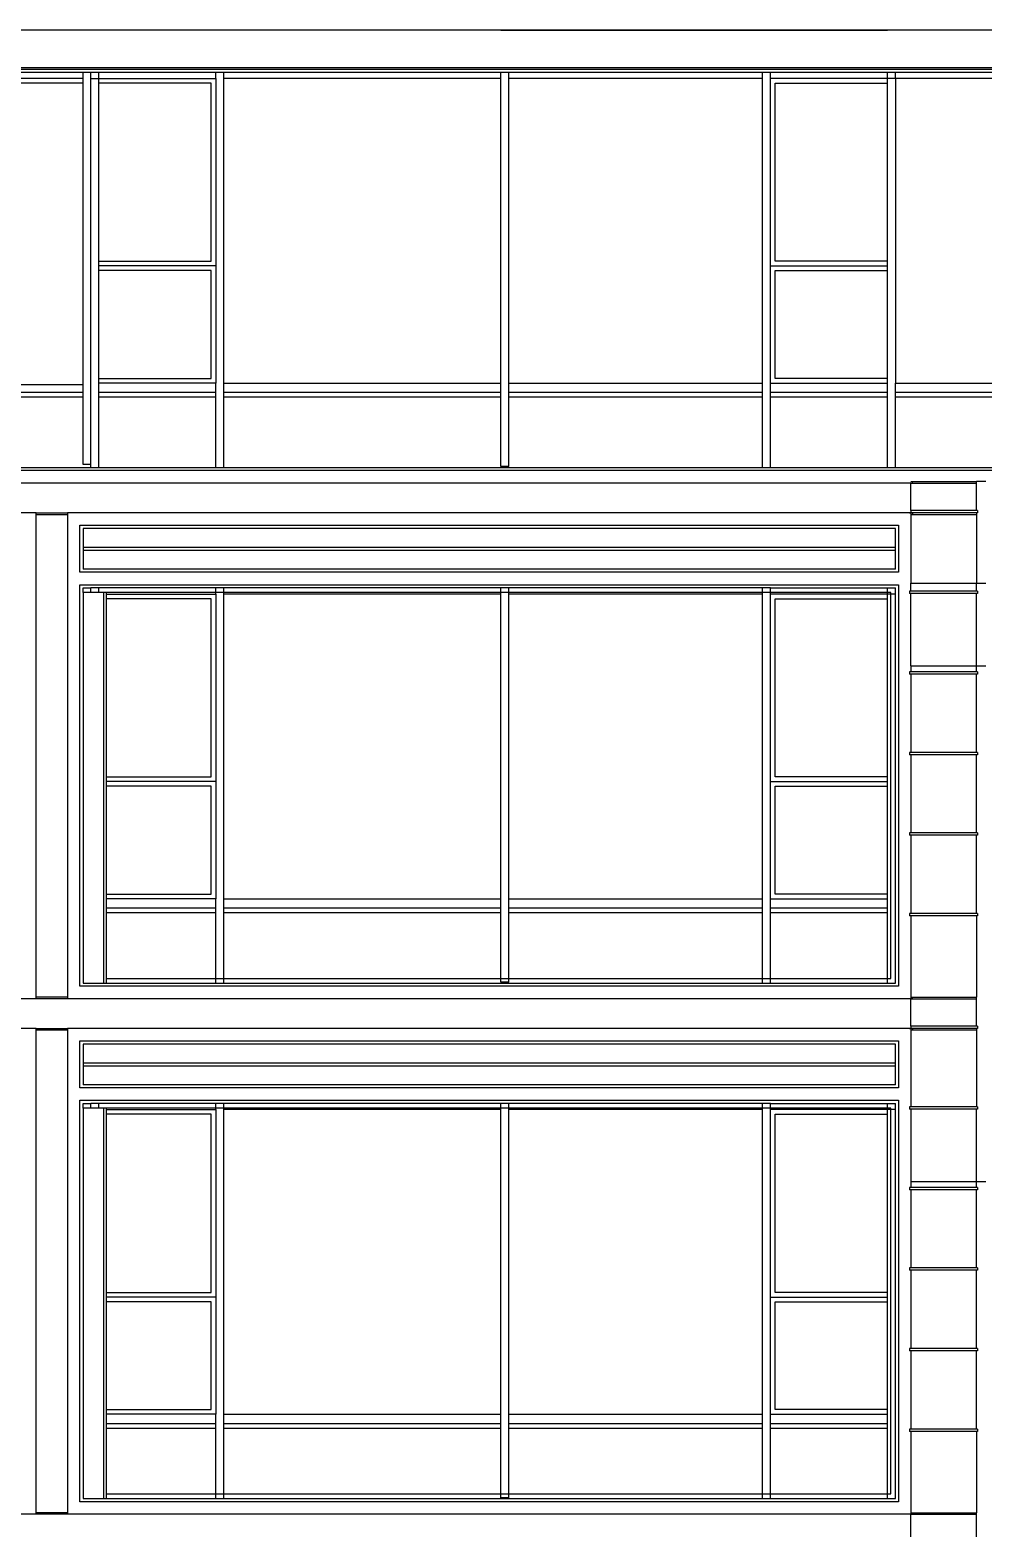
# Model space of a CAD drawing. Extents: x -311 to 61613, y 0 to 58400.
# Drawn here: x 20960 to 27061, y 36512 to 46100 of the extents above; entities that cross this region are included whole.
import ezdxf

# ---------------------------------------------------------------- set-up
doc = ezdxf.new("R2010")
doc.units = 0
doc.header["$LTSCALE"] = 1000
doc.header["$MEASUREMENT"] = 0
doc.layers.add('AD-AREA-OUTL', color=31, linetype='Continuous')

msp = doc.modelspace()

# ---------------------------------------------------------------- linework, layer by layer
at = {"layer": 'AD-AREA-OUTL', "color": 252}
for p, q in [((20749.7, 46100.4), (21299.6, 46100.4)), ((21299.6, 46100), (20749.7, 46100)), ((21299.6, 46100.4), (21349.7, 46100.4)), ((21299.6, 46100), (21299.6, 46100.4)), ((21349.7, 46100), (21299.6, 46100)), ((21349.7, 46100.4), (21399.8, 46100.4)), ((21349.7, 46100), (21349.7, 46100.4)), ((21399.8, 46100), (21349.7, 46100)), ((21399.8, 46100.4), (22149.8, 46100.4)), ((21399.8, 46100), (21399.8, 46100.4)), ((22149.8, 46100), (21399.8, 46100)), ((22149.8, 46100.4), (22199.9, 46100.4)), ((22149.8, 46100), (22149.8, 46100.4)), ((22199.9, 46100), (22149.8, 46100)), ((22199.9, 46100.4), (23974.8, 46100)), ((22199.9, 46100), (22199.9, 46100.4)), ((23974.8, 46100), (22199.9, 46100)), ((23974.8, 46100), (24024.9, 46100)), ((24024.9, 46100), (23974.8, 46100)), ((23974.8, 46100), (23974.8, 46100)), ((24024.9, 46100), (25649.8, 46100)), ((25649.8, 46100), (24024.9, 46100)), ((24024.9, 46100), (24024.9, 46100)), ((25649.8, 46100), (25699.8, 46100)), ((25699.8, 46100), (25649.8, 46100)), ((25649.8, 46100), (25649.8, 46100)), ((25699.8, 46100), (26449.9, 46100)), ((26449.9, 46100), (25699.8, 46100)), ((25699.8, 46100), (25699.8, 46100)), ((26449.9, 46100), (26449.9, 46100)), ((26500, 46100), (26449.9, 46100)), ((26500, 46100), (26500, 46100)), ((27599.9, 46100), (26500, 46100)), ((18157.4, 45860.1), (30749.5, 45860.1)), ((18232.2, 45849.5), (30749.5, 45849.5)), ((20749.7, 45829.4), (21299.6, 45829.4)), ((21299.6, 45790.3), (20749.7, 45790.3)), ((21299.6, 45759.6), (20749.7, 45759.6)), ((21299.6, 45829.4), (21349.7, 45829.4)), ((21299.6, 45790.3), (21299.6, 45829.4)), ((21299.6, 45759.6), (21299.6, 45790.3)), ((21299.6, 43830.2), (21299.6, 45759.6)), ((21349.7, 45829.4), (21399.8, 45829.4)), ((21349.7, 45790.3), (21349.7, 45829.4)), ((21349.7, 43320.1), (21349.7, 45790.3)), ((21349.7, 45790.3), (21399.8, 45790.3)), ((21399.8, 45829.4), (22149.8, 45829.4)), ((21399.8, 45790.3), (21399.8, 45829.4)), ((21399.8, 45760.3), (21399.8, 45790.3)), ((21399.8, 45790.3), (22149.8, 45790.3)), ((21399.8, 44620.1), (21399.8, 45760.3)), ((22119.9, 45760.3), (21399.8, 45760.3)), ((22119.9, 44620.1), (22119.9, 45760.3)), ((22149.8, 45829.4), (22199.9, 45829.4)), ((22149.8, 45790.3), (22149.8, 45829.4)), ((22149.8, 45790.3), (22149.8, 44590.1)), ((22199.9, 45829.4), (23974.8, 45829.4)), ((22199.9, 45790.3), (22199.9, 45829.4)), ((22199.9, 43840.1), (22199.9, 45790.3)), ((23974.8, 45790.3), (22199.9, 45790.3)), ((23974.8, 45829.4), (24024.9, 45829.4)), ((23974.8, 45790.3), (23974.8, 45829.4)), ((23974.8, 43840.1), (23974.8, 45790.3)), ((24024.9, 45829.4), (25649.8, 45829.4)), ((24024.9, 45790.3), (24024.9, 45829.4)), ((24024.9, 43840.1), (24024.9, 45790.3)), ((25649.8, 45790.3), (24024.9, 45790.3)), ((25649.8, 45829.4), (25699.8, 45829.4)), ((25649.8, 45790.3), (25649.8, 45829.4)), ((25649.8, 43840.1), (25649.8, 45790.3)), ((25699.8, 45829.4), (26449.9, 45829.4)), ((25699.8, 45790.3), (25699.8, 45829.4)), ((25699.8, 44590.1), (25699.8, 45790.3)), ((26449.9, 45790.3), (25699.8, 45790.3)), ((25729.8, 45760.3), (26449.9, 45760.3)), ((25729.8, 44620.1), (25729.8, 45760.3)), ((26449.9, 45829.4), (26500, 45829.4)), ((26449.9, 45790.3), (26449.9, 45829.4)), ((26449.9, 45760.3), (26449.9, 45790.3)), ((26500, 45790.3), (26449.9, 45790.3)), ((26449.9, 44620.1), (26449.9, 45760.3)), ((26500, 45829.4), (27599.9, 45829.4)), ((26500, 45790.3), (26500, 45829.4)), ((26500, 45790.3), (26500, 43840.1)), ((27599.9, 45790.3), (26500, 45790.3)), ((21399.8, 44590.1), (21399.8, 44620.1)), ((21399.8, 44620.1), (22119.9, 44620.1)), ((21399.8, 44560.1), (21399.8, 44590.1)), ((22149.8, 44590.1), (21399.8, 44590.1)), ((22149.8, 44590.1), (22149.8, 43840.1)), ((25699.8, 43840.1), (25699.8, 44590.1)), ((25699.8, 44590.1), (26449.9, 44590.1)), ((26449.9, 44620.1), (25729.8, 44620.1)), ((26449.9, 44590.1), (26449.9, 44620.1)), ((26449.9, 44560.1), (26449.9, 44590.1)), ((21399.8, 43870.1), (21399.8, 44560.1)), ((22119.9, 44560.1), (21399.8, 44560.1)), ((22119.9, 43870.1), (22119.9, 44560.1)), ((25729.8, 44560.1), (26449.9, 44560.1)), ((25729.8, 43870.1), (25729.8, 44560.1)), ((26449.9, 43870.1), (26449.9, 44560.1)), ((20749.7, 43830.2), (21299.6, 43830.2)), ((21299.6, 43780.1), (21299.6, 43830.2)), ((21399.8, 43840.1), (21399.8, 43870.1)), ((21399.8, 43870.1), (22119.9, 43870.1)), ((21399.8, 43780.1), (21399.8, 43840.1)), ((22149.8, 43840.1), (21399.8, 43840.1)), ((22149.8, 43780.1), (22149.8, 43840.1)), ((22199.9, 43780.1), (22199.9, 43840.1)), ((22199.9, 43840.1), (23974.8, 43840.1)), ((23974.8, 43780.1), (23974.8, 43840.1)), ((24024.9, 43780.1), (24024.9, 43840.1)), ((24024.9, 43840.1), (25649.8, 43840.1)), ((25649.8, 43780.1), (25649.8, 43840.1)), ((25699.8, 43780.1), (25699.8, 43840.1)), ((25699.8, 43840.1), (26449.9, 43840.1)), ((26449.9, 43870.1), (25729.8, 43870.1)), ((26449.9, 43840.1), (26449.9, 43870.1)), ((26449.9, 43780.1), (26449.9, 43840.1)), ((26500, 43780.1), (26500, 43840.1)), ((26500, 43840.1), (27599.9, 43840.1)), ((21299.6, 43780.1), (20749.7, 43780.1)), ((21299.6, 43750.2), (20749.7, 43750.2)), ((21299.6, 43750.2), (21299.6, 43780.1)), ((21299.6, 43320.1), (21299.6, 43750.2)), ((21399.8, 43750.2), (21399.8, 43780.1)), ((22149.8, 43780.1), (21399.8, 43780.1)), ((21399.8, 43300), (21399.8, 43750.2)), ((22149.8, 43750.2), (21399.8, 43750.2)), ((22149.8, 43750.2), (22149.8, 43780.1)), ((22149.8, 43300), (22149.8, 43750.2)), ((22199.9, 43750.2), (22199.9, 43780.1)), ((23974.8, 43780.1), (22199.9, 43780.1)), ((22199.9, 43300), (22199.9, 43750.2)), ((23974.8, 43750.2), (22199.9, 43750.2)), ((23974.8, 43750.2), (23974.8, 43780.1)), ((23974.8, 43306.4), (23974.8, 43750.2)), ((24024.9, 43750.2), (24024.9, 43780.1)), ((25649.8, 43780.1), (24024.9, 43780.1)), ((24024.9, 43306.4), (24024.9, 43750.2)), ((25649.8, 43750.2), (24024.9, 43750.2)), ((25649.8, 43750.2), (25649.8, 43780.1)), ((25649.8, 43300), (25649.8, 43750.2)), ((25699.8, 43750.2), (25699.8, 43780.1)), ((26449.9, 43780.1), (25699.8, 43780.1)), ((25699.8, 43300), (25699.8, 43750.2)), ((26449.9, 43750.2), (25699.8, 43750.2)), ((26449.9, 43750.2), (26449.9, 43780.1)), ((26449.9, 43300), (26449.9, 43750.2)), ((26500, 43750.2), (26500, 43780.1)), ((27599.9, 43780.1), (26500, 43780.1)), ((26500, 43300), (26500, 43750.2)), ((27599.9, 43750.2), (26500, 43750.2)), ((30749.5, 43280.3), (18232.2, 43280.3)), ((20749.7, 43300), (21349.7, 43300)), ((21349.7, 43320.1), (21299.6, 43320.1)), ((21349.7, 43300), (21349.7, 43320.1)), ((21349.7, 43300), (21399.8, 43300)), ((21399.8, 43300), (22149.8, 43300)), ((22149.8, 43300), (22199.9, 43300)), ((22199.9, 43300), (25649.8, 43300)), ((24024.9, 43306.4), (23974.8, 43306.4)), ((25649.8, 43300), (25699.8, 43300)), ((25699.8, 43300), (26449.9, 43300)), ((26449.9, 43300), (26500, 43300)), ((26500, 43300), (27599.9, 43300)), ((26599.8, 43200.2), (18152.2, 43200.2)), ((26599.8, 43210), (26609.7, 43210)), ((26599.8, 43200.2), (26609.7, 43200.2)), ((26599.8, 43024.1), (26599.8, 43200.2)), ((26609.7, 43210), (27019.9, 43210)), ((26609.7, 43200.2), (26609.7, 43210)), ((26609.7, 43200.2), (27019.9, 43200.2)), ((27079.9, 43210), (27019.9, 43210)), ((27019.9, 43200.2), (27019.9, 43210)), ((27019.9, 43024.1), (27019.9, 43200.2)), ((20999.8, 43010), (18157.4, 43010)), ((20999.8, 43010), (21199.8, 43010)), ((20999.8, 43000.1), (20999.8, 43010)), ((20999.8, 39910.2), (20999.8, 43000.1)), ((20999.8, 43000.1), (21199.8, 43000.1)), ((26589.9, 43010), (21199.8, 43010)), ((21199.8, 43010), (21199.8, 43000.1)), ((21199.8, 43000.1), (21199.8, 39910.2)), ((26589.9, 43010), (26599.8, 43010)), ((26589.9, 43010), (26589.9, 43009.3)), ((26599.8, 43009.3), (26589.9, 43009.3)), ((26599.8, 43024.1), (26599.8, 43010)), ((27019.9, 43024.1), (26599.8, 43024.1)), ((26609.7, 43009.3), (26599.8, 43009.3)), ((26599.8, 43009.3), (26599.8, 43000.1)), ((26599.8, 43000.1), (26609.7, 43000.1)), ((26599.8, 43000.1), (26599.8, 42560.2)), ((27019.9, 43009.3), (26609.7, 43009.3)), ((26609.7, 43009.3), (26609.7, 43000.1)), ((26609.7, 43000.1), (27019.9, 43000.1)), ((27025.2, 43024.1), (27019.9, 43024.1)), ((27025.2, 43009.3), (27019.9, 43009.3)), ((27019.9, 43009.3), (27019.9, 43000.1)), ((27019.9, 43000.1), (27019.9, 42560.2)), ((27025.2, 43024.1), (27025.2, 43009.3)), ((21279.9, 42630.1), (21279.9, 42929.9)), ((21279.9, 42929.9), (26519.7, 42929.9)), ((21299.6, 42910.2), (21299.6, 42790.2)), ((26500, 42910.2), (21299.6, 42910.2)), ((26500, 42790.2), (26500, 42910.2)), ((26519.7, 42929.9), (26519.7, 42630.1)), ((21299.6, 42790.2), (21299.6, 42770.1)), ((21299.6, 42790.2), (26500, 42790.2)), ((21299.6, 42770.1), (26500, 42770.1)), ((21299.6, 42770.1), (21299.6, 42650.2)), ((26500, 42770.1), (26500, 42790.2)), ((26500, 42650.2), (26500, 42770.1)), ((26519.7, 42630.1), (21279.9, 42630.1)), ((26500, 42650.2), (21299.6, 42650.2)), ((21279.9, 42550), (26519.7, 42550)), ((21279.9, 39980), (21279.9, 42550)), ((21299.6, 42530.2), (21349.7, 42530.2)), ((21299.6, 42500.3), (21299.6, 42530.2)), ((21299.6, 42500.3), (21299.6, 40000.1)), ((21349.7, 42500.3), (21299.6, 42500.3)), ((21399.8, 42530.2), (21349.7, 42530.2)), ((21349.7, 42500.3), (21349.7, 42530.2)), ((21399.8, 42500.3), (21349.7, 42500.3)), ((22149.8, 42530.2), (21399.8, 42530.2)), ((21399.8, 42500.3), (21399.8, 42530.2)), ((21429.8, 42500.3), (21399.8, 42500.3)), ((21429.8, 42500.3), (21429.8, 40000.1)), ((21449.9, 42500.3), (21429.8, 42500.3)), ((22149.8, 42500.3), (21449.9, 42500.3)), ((21449.9, 42490), (21449.9, 42500.3)), ((21449.9, 42460), (21449.9, 42490)), ((21449.9, 42490), (22149.8, 42490)), ((22199.9, 42530.2), (22149.8, 42530.2)), ((22149.8, 42500.3), (22149.8, 42530.2)), ((22199.9, 42500.3), (22149.8, 42500.3)), ((22149.8, 42490), (22149.8, 42500.3)), ((22149.8, 42490), (22149.8, 41290.2)), ((23974.8, 42530.2), (22199.9, 42530.2)), ((22199.9, 42500.3), (22199.9, 42530.2)), ((23974.8, 42500.3), (22199.9, 42500.3)), ((22199.9, 42490), (22199.9, 42500.3)), ((22199.9, 40540.2), (22199.9, 42490)), ((23974.8, 42490), (22199.9, 42490)), ((23974.8, 42500.3), (23974.8, 42530.2)), ((24024.9, 42530.2), (23974.8, 42530.2)), ((24024.9, 42500.3), (23974.8, 42500.3)), ((23974.8, 42490), (23974.8, 42500.3)), ((23974.8, 40540.2), (23974.8, 42490)), ((24024.9, 42500.3), (24024.9, 42530.2)), ((25649.8, 42530.2), (24024.9, 42530.2)), ((25649.8, 42500.3), (24024.9, 42500.3)), ((24024.9, 42490), (24024.9, 42500.3)), ((24024.9, 40540.2), (24024.9, 42490)), ((25649.8, 42490), (24024.9, 42490)), ((25699.8, 42530.2), (25649.8, 42530.2)), ((25649.8, 42500.3), (25649.8, 42530.2)), ((25699.8, 42500.3), (25649.8, 42500.3)), ((25649.8, 42490), (25649.8, 42500.3)), ((25649.8, 40540.2), (25649.8, 42490)), ((25699.8, 42530.2), (26449.9, 42530.2)), ((25699.8, 42500.3), (25699.8, 42530.2)), ((26449.9, 42500.3), (25699.8, 42500.3)), ((25699.8, 42490), (25699.8, 42500.3)), ((25699.8, 41290.2), (25699.8, 42490)), ((26449.9, 42490), (25699.8, 42490)), ((26449.9, 42530.2), (26500, 42530.2)), ((26449.9, 42500.3), (26449.9, 42530.2)), ((26470, 42500.3), (26449.9, 42500.3)), ((26449.9, 42490), (26449.9, 42500.3)), ((26449.9, 42460), (26449.9, 42490)), ((26470, 42490), (26449.9, 42490)), ((26470, 42490), (26470, 42500.3)), ((26500, 42490), (26470, 42490)), ((26470, 40030.1), (26470, 42490)), ((26500, 42490), (26500, 42530.2)), ((26500, 40000.1), (26500, 42490)), ((26519.7, 42550), (26519.7, 39980)), ((26599.8, 42508.4), (26589.9, 42508.4)), ((26589.9, 42508.4), (26589.9, 42493.6)), ((26599.8, 42493.6), (26589.9, 42493.6)), ((26599.8, 42508.4), (26599.8, 42560.2)), ((26599.8, 42560.2), (27019.9, 42560.2)), ((27019.9, 42508.4), (26599.8, 42508.4)), ((27019.9, 42493.6), (26599.8, 42493.6)), ((26599.8, 42030), (26599.8, 42493.6)), ((27019.9, 42508.4), (27019.9, 42560.2)), ((27019.9, 42560.2), (27079.9, 42560.2)), ((27025.2, 42508.4), (27019.9, 42508.4)), ((27025.2, 42493.6), (27019.9, 42493.6)), ((27019.9, 42030), (27019.9, 42493.6)), ((27025.2, 42508.4), (27025.2, 42493.6)), ((21449.9, 41320.2), (21449.9, 42460)), ((22119.9, 42460), (21449.9, 42460)), ((22119.9, 41320.2), (22119.9, 42460)), ((25729.8, 42460), (26449.9, 42460)), ((25729.8, 41320.2), (25729.8, 42460)), ((26449.9, 41320.2), (26449.9, 42460)), ((26599.8, 42030), (27019.9, 42030)), ((26599.8, 42030), (26599.8, 41992.6)), ((27019.9, 41992.6), (27019.9, 42030)), ((27019.9, 42030), (27079.9, 42030)), ((26599.8, 41992.6), (26589.9, 41992.6)), ((26589.9, 41992.6), (26589.9, 41977.4)), ((26599.8, 41977.4), (26589.9, 41977.4)), ((27019.9, 41992.6), (26599.8, 41992.6)), ((27019.9, 41977.4), (26599.8, 41977.4)), ((26599.8, 41977.4), (26599.8, 41476.8)), ((27025.2, 41992.6), (27019.9, 41992.6)), ((27025.2, 41977.4), (27019.9, 41977.4)), ((27019.9, 41476.8), (27019.9, 41977.4)), ((27025.2, 41992.6), (27025.2, 41977.4)), ((26599.8, 41476.8), (26589.9, 41476.8)), ((26589.9, 41476.8), (26589.9, 41461.7)), ((26599.8, 41461.7), (26589.9, 41461.7)), ((27019.9, 41476.8), (26599.8, 41476.8)), ((27019.9, 41461.7), (26599.8, 41461.7)), ((26599.8, 41461.7), (26599.8, 40961.1)), ((27025.2, 41476.8), (27019.9, 41476.8)), ((27025.2, 41461.7), (27019.9, 41461.7)), ((27019.9, 40961.1), (27019.9, 41461.7)), ((27025.2, 41476.8), (27025.2, 41461.7)), ((21449.9, 41290.2), (21449.9, 41320.2)), ((21449.9, 41320.2), (22119.9, 41320.2)), ((21449.9, 41260.2), (21449.9, 41290.2)), ((22149.8, 41290.2), (21449.9, 41290.2)), ((21449.9, 40570.2), (21449.9, 41260.2)), ((22119.9, 41260.2), (21449.9, 41260.2)), ((22119.9, 40570.2), (22119.9, 41260.2)), ((22149.8, 41290.2), (22149.8, 40540.2)), ((25699.8, 40540.2), (25699.8, 41290.2)), ((25699.8, 41290.2), (26449.9, 41290.2)), ((26449.9, 41320.2), (25729.8, 41320.2)), ((25729.8, 41260.2), (26449.9, 41260.2)), ((25729.8, 40570.2), (25729.8, 41260.2)), ((26449.9, 41290.2), (26449.9, 41320.2)), ((26449.9, 41260.2), (26449.9, 41290.2)), ((26449.9, 40570.2), (26449.9, 41260.2)), ((26599.8, 40961.1), (26589.9, 40961.1)), ((26589.9, 40961.1), (26589.9, 40945.9)), ((26599.8, 40945.9), (26589.9, 40945.9)), ((27019.9, 40961.1), (26599.8, 40961.1)), ((27019.9, 40945.9), (26599.8, 40945.9)), ((26599.8, 40945.9), (26599.8, 40445)), ((27025.2, 40961.1), (27019.9, 40961.1)), ((27025.2, 40945.9), (27019.9, 40945.9)), ((27019.9, 40445), (27019.9, 40945.9)), ((27025.2, 40961.1), (27025.2, 40945.9)), ((21449.9, 40540.2), (21449.9, 40570.2)), ((21449.9, 40570.2), (22119.9, 40570.2)), ((26449.9, 40570.2), (25729.8, 40570.2)), ((26449.9, 40540.2), (26449.9, 40570.2)), ((21449.9, 40480.2), (21449.9, 40540.2)), ((22149.8, 40540.2), (21449.9, 40540.2)), ((21449.9, 40450.3), (21449.9, 40480.2)), ((22149.8, 40480.2), (21449.9, 40480.2)), ((22149.8, 40480.2), (22149.8, 40540.2)), ((22149.8, 40450.3), (22149.8, 40480.2)), ((22199.9, 40480.2), (22199.9, 40540.2)), ((22199.9, 40540.2), (23974.8, 40540.2)), ((22199.9, 40450.3), (22199.9, 40480.2)), ((23974.8, 40480.2), (22199.9, 40480.2)), ((23974.8, 40480.2), (23974.8, 40540.2)), ((23974.8, 40450.3), (23974.8, 40480.2)), ((24024.9, 40480.2), (24024.9, 40540.2)), ((24024.9, 40540.2), (25649.8, 40540.2)), ((24024.9, 40450.3), (24024.9, 40480.2)), ((25649.8, 40480.2), (24024.9, 40480.2)), ((25649.8, 40480.2), (25649.8, 40540.2)), ((25649.8, 40450.3), (25649.8, 40480.2)), ((25699.8, 40480.2), (25699.8, 40540.2)), ((25699.8, 40540.2), (26449.9, 40540.2)), ((25699.8, 40450.3), (25699.8, 40480.2)), ((26449.9, 40480.2), (25699.8, 40480.2)), ((26449.9, 40480.2), (26449.9, 40540.2)), ((26449.9, 40450.3), (26449.9, 40480.2)), ((21449.9, 40030.1), (21449.9, 40450.3)), ((22149.8, 40450.3), (21449.9, 40450.3)), ((22149.8, 40030.1), (22149.8, 40450.3)), ((22199.9, 40030.1), (22199.9, 40450.3)), ((23974.8, 40450.3), (22199.9, 40450.3)), ((23974.8, 40030.1), (23974.8, 40450.3)), ((24024.9, 40030.1), (24024.9, 40450.3)), ((25649.8, 40450.3), (24024.9, 40450.3)), ((25649.8, 40030.1), (25649.8, 40450.3)), ((25699.8, 40030.1), (25699.8, 40450.3)), ((26449.9, 40450.3), (25699.8, 40450.3)), ((26449.9, 40030.1), (26449.9, 40450.3)), ((26599.8, 40445), (26589.9, 40445)), ((26589.9, 40445), (26589.9, 40430.2)), ((26599.8, 40430.2), (26589.9, 40430.2)), ((27019.9, 40445), (26599.8, 40445)), ((27019.9, 40430.2), (26599.8, 40430.2)), ((26599.8, 40430.2), (26599.8, 39910.2)), ((27025.2, 40445), (27019.9, 40445)), ((27025.2, 40430.2), (27019.9, 40430.2)), ((27019.9, 40430.2), (27019.9, 39910.2)), ((27025.2, 40445), (27025.2, 40430.2)), ((21299.6, 40000.1), (21429.8, 40000.1)), ((21429.8, 40000.1), (21449.9, 40000.1)), ((21449.9, 40000.1), (21449.9, 40030.1)), ((21449.9, 40030.1), (22149.8, 40030.1)), ((21449.9, 40000.1), (22149.8, 40000.1)), ((22149.8, 40000.1), (22149.8, 40030.1)), ((22149.8, 40030.1), (22199.9, 40030.1)), ((22149.8, 40000.1), (22199.9, 40000.1)), ((22199.9, 40000.1), (22199.9, 40030.1)), ((22199.9, 40030.1), (23974.8, 40030.1)), ((22199.9, 40000.1), (25649.8, 40000.1)), ((23974.8, 40030.1), (24024.9, 40030.1)), ((23974.8, 40006.1), (23974.8, 40030.1)), ((24024.9, 40006.1), (23974.8, 40006.1)), ((24024.9, 40030.1), (25649.8, 40030.1)), ((24024.9, 40006.1), (24024.9, 40030.1)), ((25649.8, 40030.1), (25699.8, 40030.1)), ((25649.8, 40000.1), (25649.8, 40030.1)), ((25649.8, 40000.1), (25699.8, 40000.1)), ((25699.8, 40030.1), (26449.9, 40030.1)), ((25699.8, 40000.1), (25699.8, 40030.1)), ((25699.8, 40000.1), (26449.9, 40000.1)), ((26449.9, 40000.1), (26449.9, 40030.1)), ((26449.9, 40030.1), (26470, 40030.1)), ((26449.9, 40000.1), (26500, 40000.1)), ((20999.8, 39899.9), (18149.7, 39899.9)), ((20999.8, 39899.9), (20999.8, 39910.2)), ((21199.8, 39910.2), (20999.8, 39910.2)), ((21199.8, 39899.9), (20999.8, 39899.9)), ((21199.8, 39910.2), (21199.8, 39899.9)), ((26599.8, 39899.9), (21199.8, 39899.9)), ((26519.7, 39980), (21279.9, 39980)), ((26599.8, 39910.2), (26609.7, 39910.2)), ((26599.8, 39910.2), (26599.8, 39899.9)), ((26599.8, 39899.9), (26609.7, 39899.9)), ((26599.8, 39724.2), (26599.8, 39899.9)), ((26609.7, 39910.2), (27019.9, 39910.2)), ((26609.7, 39899.9), (26609.7, 39910.2)), ((26609.7, 39899.9), (27019.9, 39899.9)), ((27019.9, 39899.9), (27019.9, 39910.2)), ((27019.9, 39724.2), (27019.9, 39899.9)), ((20999.8, 39710.1), (18157.4, 39710.1)), ((20999.8, 39710.1), (21199.8, 39710.1)), ((20999.8, 39700.3), (20999.8, 39710.1)), ((20999.8, 36609.9), (20999.8, 39700.3)), ((20999.8, 39700.3), (21199.8, 39700.3)), ((26589.9, 39710.1), (21199.8, 39710.1)), ((21199.8, 39710.1), (21199.8, 39700.3)), ((21199.8, 39700.3), (21199.8, 36609.9)), ((26589.9, 39710.1), (26599.8, 39710.1)), ((26589.9, 39710.1), (26589.9, 39709.4)), ((26599.8, 39709.4), (26589.9, 39709.4)), ((26599.8, 39724.2), (26599.8, 39710.1)), ((27019.9, 39724.2), (26599.8, 39724.2)), ((26609.7, 39709.4), (26599.8, 39709.4)), ((26599.8, 39709.4), (26599.8, 39700.3)), ((26599.8, 39700.3), (26609.7, 39700.3)), ((26599.8, 39700.3), (26599.8, 39208.5)), ((27019.9, 39709.4), (26609.7, 39709.4)), ((26609.7, 39709.4), (26609.7, 39700.3)), ((26609.7, 39700.3), (27019.9, 39700.3)), ((27025.2, 39724.2), (27019.9, 39724.2)), ((27025.2, 39709.4), (27019.9, 39709.4)), ((27019.9, 39709.4), (27019.9, 39700.3)), ((27019.9, 39700.3), (27019.9, 39208.5)), ((27025.2, 39724.2), (27025.2, 39709.4)), ((21279.9, 39330.2), (21279.9, 39630.1)), ((21279.9, 39630.1), (26519.7, 39630.1)), ((21299.6, 39609.9), (21299.6, 39490)), ((26500, 39609.9), (21299.6, 39609.9)), ((26500, 39490), (26500, 39609.9)), ((26519.7, 39630.1), (26519.7, 39330.2)), ((21299.6, 39490), (21299.6, 39470.2)), ((21299.6, 39490), (26500, 39490)), ((21299.6, 39470.2), (26500, 39470.2)), ((21299.6, 39470.2), (21299.6, 39349.9)), ((26500, 39470.2), (26500, 39490)), ((26500, 39349.9), (26500, 39470.2)), ((26519.7, 39330.2), (21279.9, 39330.2)), ((26500, 39349.9), (21299.6, 39349.9)), ((21279.9, 39250.1), (26519.7, 39250.1)), ((21279.9, 36680.1), (21279.9, 39250.1)), ((21299.6, 39230), (21349.7, 39230)), ((21299.6, 39200), (21299.6, 39230)), ((21399.8, 39230), (21349.7, 39230)), ((21349.7, 39200), (21349.7, 39230)), ((22149.8, 39230), (21399.8, 39230)), ((21399.8, 39200), (21399.8, 39230)), ((22199.9, 39230), (22149.8, 39230)), ((22149.8, 39200), (22149.8, 39230)), ((23974.8, 39230), (22199.9, 39230)), ((22199.9, 39200), (22199.9, 39230)), ((23974.8, 39200), (23974.8, 39230)), ((24024.9, 39230), (23974.8, 39230)), ((24024.9, 39200), (24024.9, 39230)), ((25649.8, 39230), (24024.9, 39230)), ((25699.8, 39230), (25649.8, 39230)), ((25649.8, 39200), (25649.8, 39230)), ((25699.8, 39230), (26449.9, 39230)), ((25699.8, 39200), (25699.8, 39230)), ((26449.9, 39230), (26500, 39230)), ((26449.9, 39200), (26449.9, 39230)), ((26500, 39190.1), (26500, 39230)), ((26519.7, 39250.1), (26519.7, 36680.1)), ((21299.6, 39200), (21299.6, 36700.2)), ((21349.7, 39200), (21299.6, 39200)), ((21399.8, 39200), (21349.7, 39200)), ((21429.8, 39200), (21399.8, 39200)), ((21429.8, 39200), (21429.8, 36700.2)), ((21449.9, 39200), (21429.8, 39200)), ((22149.8, 39200), (21449.9, 39200)), ((21449.9, 39190.1), (21449.9, 39200)), ((21449.9, 39160.2), (21449.9, 39190.1)), ((21449.9, 39190.1), (22149.8, 39190.1)), ((21449.9, 38020), (21449.9, 39160.2)), ((22119.9, 39160.2), (21449.9, 39160.2)), ((22119.9, 38020), (22119.9, 39160.2)), ((22199.9, 39200), (22149.8, 39200)), ((22149.8, 39190.1), (22149.8, 39200)), ((22149.8, 39190.1), (22149.8, 37990)), ((23974.8, 39200), (22199.9, 39200)), ((22199.9, 39190.1), (22199.9, 39200)), ((22199.9, 37240), (22199.9, 39190.1)), ((23974.8, 39190.1), (22199.9, 39190.1)), ((24024.9, 39200), (23974.8, 39200)), ((23974.8, 39190.1), (23974.8, 39200)), ((23974.8, 37240), (23974.8, 39190.1)), ((25649.8, 39200), (24024.9, 39200)), ((24024.9, 39190.1), (24024.9, 39200)), ((24024.9, 37240), (24024.9, 39190.1)), ((25649.8, 39190.1), (24024.9, 39190.1)), ((25699.8, 39200), (25649.8, 39200)), ((25649.8, 39190.1), (25649.8, 39200)), ((25649.8, 37240), (25649.8, 39190.1)), ((26449.9, 39200), (25699.8, 39200)), ((25699.8, 39190.1), (25699.8, 39200)), ((25699.8, 37990), (25699.8, 39190.1)), ((26449.9, 39190.1), (25699.8, 39190.1)), ((25729.8, 39160.2), (26449.9, 39160.2)), ((25729.8, 38020), (25729.8, 39160.2)), ((26470, 39200), (26449.9, 39200)), ((26449.9, 39190.1), (26449.9, 39200)), ((26449.9, 39160.2), (26449.9, 39190.1)), ((26470, 39190.1), (26449.9, 39190.1)), ((26449.9, 38020), (26449.9, 39160.2)), ((26470, 39190.1), (26470, 39200)), ((26500, 39190.1), (26470, 39190.1)), ((26470, 36730.2), (26470, 39190.1)), ((26500, 36700.2), (26500, 39190.1)), ((26599.8, 39208.5), (26589.9, 39208.5)), ((26589.9, 39208.5), (26589.9, 39193.3)), ((26599.8, 39193.3), (26589.9, 39193.3)), ((27019.9, 39208.5), (26599.8, 39208.5)), ((27019.9, 39193.3), (26599.8, 39193.3)), ((26599.8, 39193.3), (26599.8, 38730.1)), ((27025.2, 39208.5), (27019.9, 39208.5)), ((27025.2, 39193.3), (27019.9, 39193.3)), ((27019.9, 38730.1), (27019.9, 39193.3)), ((27025.2, 39208.5), (27025.2, 39193.3)), ((26599.8, 38692.7), (26589.9, 38692.7)), ((26589.9, 38692.7), (26589.9, 38677.5)), ((26599.8, 38677.5), (26589.9, 38677.5)), ((26599.8, 38730.1), (26599.8, 38692.7)), ((26599.8, 38730.1), (27019.9, 38730.1)), ((27019.9, 38692.7), (26599.8, 38692.7)), ((27019.9, 38677.5), (26599.8, 38677.5)), ((26599.8, 38677.5), (26599.8, 38176.6)), ((27019.9, 38692.7), (27019.9, 38730.1)), ((27019.9, 38730.1), (27079.9, 38730.1)), ((27025.2, 38692.7), (27019.9, 38692.7)), ((27025.2, 38677.5), (27019.9, 38677.5)), ((27019.9, 38176.6), (27019.9, 38677.5)), ((27025.2, 38692.7), (27025.2, 38677.5)), ((26599.8, 38176.6), (26589.9, 38176.6)), ((26589.9, 38176.6), (26589.9, 38161.8)), ((26599.8, 38161.8), (26589.9, 38161.8)), ((27019.9, 38176.6), (26599.8, 38176.6)), ((27019.9, 38161.8), (26599.8, 38161.8)), ((26599.8, 38161.8), (26599.8, 37660.8)), ((27025.2, 38176.6), (27019.9, 38176.6)), ((27025.2, 38161.8), (27019.9, 38161.8)), ((27019.9, 37660.8), (27019.9, 38161.8)), ((27025.2, 38176.6), (27025.2, 38161.8)), ((21449.9, 37990), (21449.9, 38020)), ((21449.9, 38020), (22119.9, 38020)), ((21449.9, 37960), (21449.9, 37990)), ((22149.8, 37990), (21449.9, 37990)), ((22149.8, 37990), (22149.8, 37240)), ((25699.8, 37240), (25699.8, 37990)), ((25699.8, 37990), (26449.9, 37990)), ((26449.9, 38020), (25729.8, 38020)), ((26449.9, 37990), (26449.9, 38020)), ((26449.9, 37960), (26449.9, 37990)), ((21449.9, 37270), (21449.9, 37960)), ((22119.9, 37960), (21449.9, 37960)), ((22119.9, 37270), (22119.9, 37960)), ((25729.8, 37960), (26449.9, 37960)), ((25729.8, 37270), (25729.8, 37960)), ((26449.9, 37270), (26449.9, 37960)), ((26599.8, 37660.8), (26589.9, 37660.8)), ((26589.9, 37660.8), (26589.9, 37646)), ((26599.8, 37646), (26589.9, 37646)), ((27019.9, 37660.8), (26599.8, 37660.8)), ((27019.9, 37646), (26599.8, 37646)), ((26599.8, 37646), (26599.8, 37145.1)), ((27025.2, 37660.8), (27019.9, 37660.8)), ((27025.2, 37646), (27019.9, 37646)), ((27019.9, 37145.1), (27019.9, 37646)), ((27025.2, 37660.8), (27025.2, 37646)), ((21449.9, 37240), (21449.9, 37270)), ((21449.9, 37270), (22119.9, 37270)), ((21449.9, 37180), (21449.9, 37240)), ((22149.8, 37240), (21449.9, 37240)), ((22149.8, 37180), (22149.8, 37240)), ((22199.9, 37180), (22199.9, 37240)), ((22199.9, 37240), (23974.8, 37240)), ((23974.8, 37180), (23974.8, 37240)), ((24024.9, 37180), (24024.9, 37240)), ((24024.9, 37240), (25649.8, 37240)), ((25649.8, 37180), (25649.8, 37240)), ((25699.8, 37180), (25699.8, 37240)), ((25699.8, 37240), (26449.9, 37240)), ((26449.9, 37270), (25729.8, 37270)), ((26449.9, 37240), (26449.9, 37270)), ((26449.9, 37180), (26449.9, 37240)), ((21449.9, 37150), (21449.9, 37180)), ((22149.8, 37180), (21449.9, 37180)), ((21449.9, 36730.2), (21449.9, 37150)), ((22149.8, 37150), (21449.9, 37150)), ((22149.8, 37150), (22149.8, 37180)), ((22149.8, 36730.2), (22149.8, 37150)), ((22199.9, 37150), (22199.9, 37180)), ((23974.8, 37180), (22199.9, 37180)), ((22199.9, 36730.2), (22199.9, 37150)), ((23974.8, 37150), (22199.9, 37150)), ((23974.8, 37150), (23974.8, 37180)), ((23974.8, 36730.2), (23974.8, 37150)), ((24024.9, 37150), (24024.9, 37180)), ((25649.8, 37180), (24024.9, 37180)), ((24024.9, 36730.2), (24024.9, 37150)), ((25649.8, 37150), (24024.9, 37150)), ((25649.8, 37150), (25649.8, 37180)), ((25649.8, 36730.2), (25649.8, 37150)), ((25699.8, 37150), (25699.8, 37180)), ((26449.9, 37180), (25699.8, 37180)), ((25699.8, 36730.2), (25699.8, 37150)), ((26449.9, 37150), (25699.8, 37150)), ((26449.9, 37150), (26449.9, 37180)), ((26449.9, 36730.2), (26449.9, 37150)), ((26599.8, 37145.1), (26589.9, 37145.1)), ((26589.9, 37145.1), (26589.9, 37130.3)), ((26599.8, 37130.3), (26589.9, 37130.3)), ((27019.9, 37145.1), (26599.8, 37145.1)), ((27019.9, 37130.3), (26599.8, 37130.3)), ((26599.8, 37130.3), (26599.8, 36609.9)), ((27025.2, 37145.1), (27019.9, 37145.1)), ((27025.2, 37130.3), (27019.9, 37130.3)), ((27019.9, 37130.3), (27019.9, 36609.9)), ((27025.2, 37145.1), (27025.2, 37130.3)), ((21449.9, 36700.2), (21449.9, 36730.2)), ((21449.9, 36730.2), (22149.8, 36730.2)), ((22149.8, 36700.2), (22149.8, 36730.2)), ((22149.8, 36730.2), (22199.9, 36730.2)), ((22199.9, 36700.2), (22199.9, 36730.2)), ((22199.9, 36730.2), (23974.8, 36730.2)), ((23974.8, 36730.2), (24024.9, 36730.2)), ((23974.8, 36706.2), (23974.8, 36730.2)), ((24024.9, 36730.2), (25649.8, 36730.2)), ((24024.9, 36706.2), (24024.9, 36730.2)), ((25649.8, 36730.2), (25699.8, 36730.2)), ((25649.8, 36700.2), (25649.8, 36730.2)), ((25699.8, 36730.2), (26449.9, 36730.2)), ((25699.8, 36700.2), (25699.8, 36730.2)), ((26449.9, 36700.2), (26449.9, 36730.2)), ((26449.9, 36730.2), (26470, 36730.2)), ((26519.7, 36680.1), (21279.9, 36680.1)), ((21299.6, 36700.2), (21429.8, 36700.2)), ((21429.8, 36700.2), (21449.9, 36700.2)), ((21449.9, 36700.2), (22149.8, 36700.2)), ((22149.8, 36700.2), (22199.9, 36700.2)), ((22199.9, 36700.2), (25649.8, 36700.2)), ((24024.9, 36706.2), (23974.8, 36706.2)), ((25649.8, 36700.2), (25699.8, 36700.2)), ((25699.8, 36700.2), (26449.9, 36700.2)), ((26449.9, 36700.2), (26500, 36700.2)), ((20999.8, 36600), (18149.7, 36600)), ((20999.8, 36600), (20999.8, 36609.9)), ((21199.8, 36609.9), (20999.8, 36609.9)), ((21199.8, 36600), (20999.8, 36600)), ((21199.8, 36609.9), (21199.8, 36600)), ((26599.8, 36600), (21199.8, 36600)), ((26599.8, 36609.9), (26609.7, 36609.9)), ((26599.8, 36609.9), (26599.8, 36600)), ((26599.8, 36600), (26609.7, 36600)), ((26599.8, 36424.4), (26599.8, 36600)), ((26609.7, 36609.9), (27019.9, 36609.9)), ((26609.7, 36600), (26609.7, 36609.9)), ((26609.7, 36600), (27019.9, 36600)), ((27019.9, 36600), (27019.9, 36609.9)), ((27019.9, 36424.4), (27019.9, 36600))]:
    msp.add_line(p, q, dxfattribs=at)

doc.saveas('drawing.dxf')
